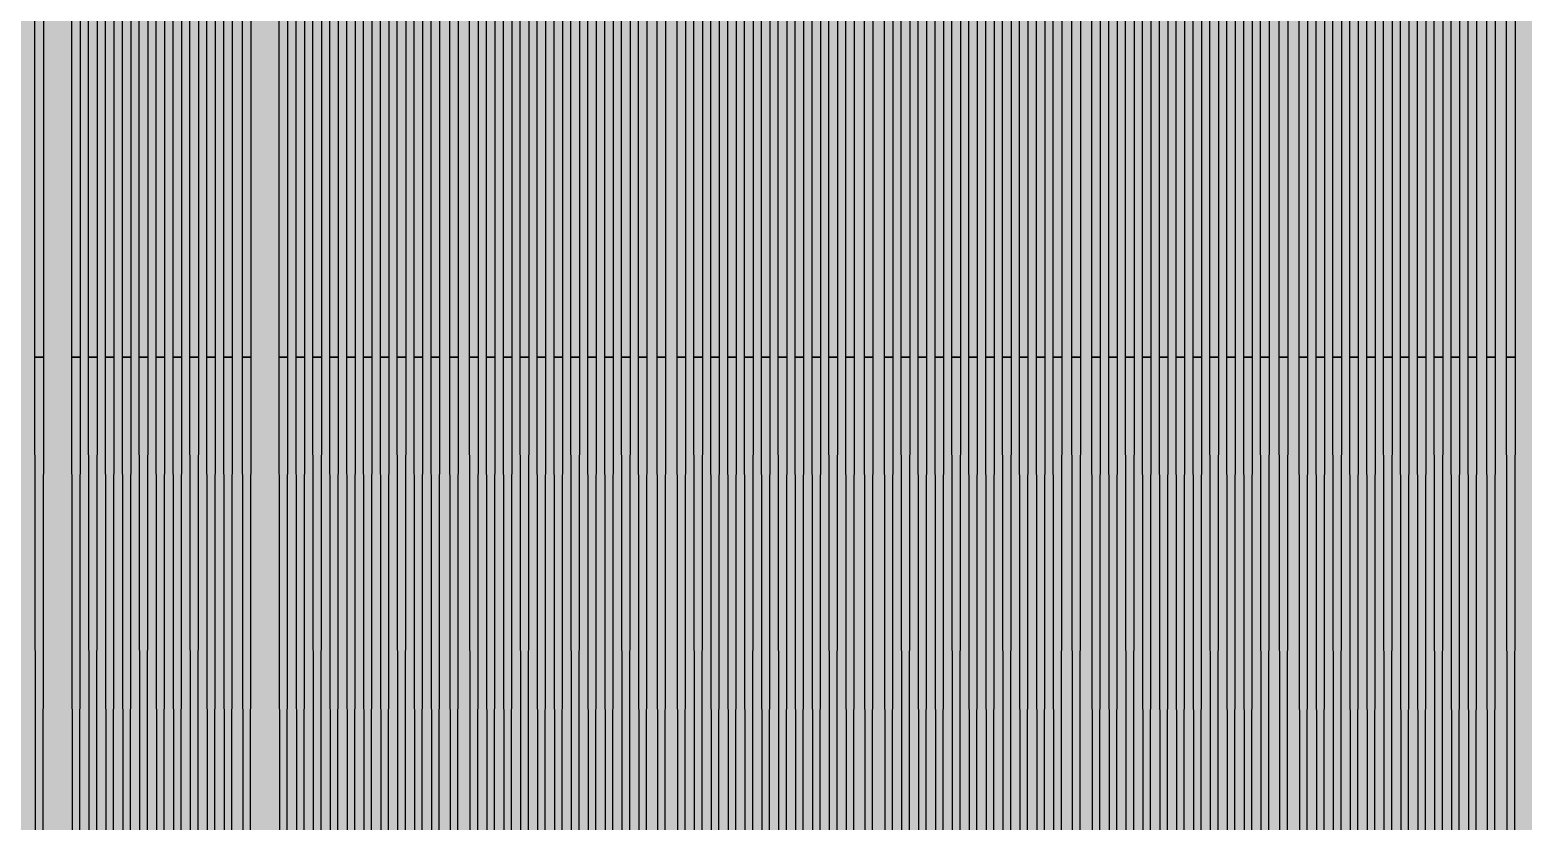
# Model space of a CAD drawing. Header units: metres. Extents: x -7220 to 10980, y -29667 to 1833.
# Drawn here: x 582 to 1202, y -15885 to -15556 of the extents above; entities that cross this region are included whole.
import ezdxf

# ---------------------------------------------------------------- set-up
doc = ezdxf.new("R2010")
doc.units = ezdxf.units.M
doc.layers.add('Metal1', color=4, linetype='CONTINUOUS')
doc.layers.add('Polyimide', color=7, linetype='CONTINUOUS')

msp = doc.modelspace()

# ---------------------------------------------------------------- hatches: boundary and pattern name
at = {"layer": 'Polyimide'}
msp.add_hatch(color=7, dxfattribs=at).paths.add_polyline_path([(4099.45, -13861.55), (4142.64, -14152.77), (4214.18, -14438.35), (4313.36, -14715.55), (4439.24, -14981.69), (4590.59, -15234.21), (4765.97, -15470.68), (4963.68, -15688.82), (5181.82, -15886.53), (5418.29, -16061.91), (5670.81, -16213.26), (5936.95, -16339.14), (6214.15, -16438.32), (6499.73, -16509.85), (6790.95, -16553.05), (7085, -16567.5), (9980.38, -16567.5), (10058.79, -16571.35), (10136.45, -16582.87), (10212.6, -16601.95), (10286.52, -16628.4), (10357.49, -16661.96), (10424.83, -16702.32), (10487.89, -16749.09), (10546.06, -16801.81), (10598.78, -16859.98), (10645.55, -16923.04), (10685.91, -16990.38), (10719.48, -17061.35), (10745.93, -17135.27), (10765, -17211.43), (10776.52, -17289.08), (10780.38, -17367.5), (10780.38, -21957.3), (10741.61, -22012.91), (10705.97, -22070.59), (10673.58, -22130.14), (10644.53, -22191.39), (10618.92, -22254.16), (10596.82, -22318.25), (10578.3, -22383.46), (10563.41, -22449.6), (10552.21, -22516.46), (10544.72, -22583.84), (10540.97, -22651.53), (10540.97, -22719.32), (10544.72, -22787.01), (10552.21, -22854.38), (10563.41, -22921.24), (10578.3, -22987.38), (10596.82, -23052.6), (10618.92, -23116.68), (10644.53, -23179.45), (10673.58, -23240.71), (10705.97, -23300.26), (10741.61, -23357.93), (10780.38, -23413.54), (10780.38, -28667.5), (10776.52, -28745.91), (10765, -28823.57), (10745.93, -28899.73), (10719.48, -28973.65), (10685.91, -29044.62), (10645.55, -29111.96), (10598.78, -29175.01), (10546.06, -29233.19), (10487.89, -29285.91), (10424.83, -29332.68), (10357.49, -29373.04), (10286.52, -29406.6), (10212.6, -29433.05), (10136.45, -29452.13), (10058.79, -29463.65), (9980.38, -29467.5), (-6219.63, -29467.5), (-6298.04, -29463.65), (-6375.7, -29452.13), (-6451.85, -29433.05), (-6525.77, -29406.6), (-6596.74, -29373.04), (-6664.08, -29332.68), (-6727.14, -29285.91), (-6785.31, -29233.19), (-6838.03, -29175.01), (-6884.8, -29111.96), (-6925.16, -29044.62), (-6958.73, -28973.65), (-6985.18, -28899.73), (-7004.25, -28823.57), (-7015.77, -28745.91), (-7019.63, -28667.5), (-7019.63, -23426.32), (-6979.36, -23370.07), (-6942.33, -23311.63), (-6908.66, -23251.2), (-6878.45, -23188.96), (-6851.81, -23125.12), (-6828.81, -23059.88), (-6809.53, -22993.44), (-6794.04, -22926.02), (-6782.37, -22857.83), (-6774.57, -22789.09), (-6770.67, -22720.02), (-6770.67, -22650.84), (-6774.57, -22581.77), (-6782.37, -22513.03), (-6794.04, -22444.84), (-6809.53, -22377.42), (-6828.81, -22310.98), (-6851.81, -22245.74), (-6878.45, -22181.89), (-6908.66, -22119.66), (-6942.33, -22059.22), (-6979.36, -22000.79), (-7019.63, -21944.54), (-7019.63, -17367.5), (-7015.77, -17289.08), (-7004.25, -17211.43), (-6985.18, -17135.27), (-6958.73, -17061.35), (-6925.16, -16990.38), (-6884.8, -16923.04), (-6838.03, -16859.98), (-6785.31, -16801.81), (-6727.14, -16749.09), (-6664.08, -16702.32), (-6596.74, -16661.96), (-6525.77, -16628.4), (-6451.85, -16601.95), (-6375.7, -16582.87), (-6298.04, -16571.35), (-6219.63, -16567.5), (-3314, -16567.5), (-3019.95, -16553.05), (-2728.73, -16509.85), (-2443.15, -16438.32), (-2165.95, -16339.14), (-1899.81, -16213.26), (-1647.29, -16061.91), (-1410.82, -15886.53), (-1192.68, -15688.82), (-994.97, -15470.68), (-819.59, -15234.21), (-668.24, -14981.69), (-542.36, -14715.55), (-443.18, -14438.35), (-371.64, -14152.77), (-328.45, -13861.55), (-314, -13567.5), (-314, -13373.48), (-317.45, -13328.11), (-327.72, -13283.78), (-344.58, -13241.52), (-367.63, -13202.3), (-396.35, -13167.01), (-430.08, -13136.47), (-468.03, -13111.38), (-509.35, -13092.32), (-509.35, -13092.32), (-578.18, -13061.27), (-642.2, -13021.24), (-700.26, -12972.96), (-751.3, -12917.31), (-794.39, -12855.3), (-828.74, -12788.06), (-853.73, -12716.8), (-868.91, -12642.84), (-874, -12567.5), (-868.91, -12492.16), (-853.73, -12418.19), (-828.74, -12346.94), (-794.39, -12279.7), (-751.3, -12217.69), (-700.26, -12162.04), (-642.2, -12113.76), (-578.18, -12073.73), (-509.35, -12042.68), (-509.35, -12042.68), (-468.03, -12023.62), (-430.08, -11998.53), (-396.35, -11967.99), (-367.63, -11932.7), (-344.58, -11893.47), (-327.72, -11851.21), (-317.45, -11806.89), (-314, -11761.52), (-314, -11074.31), (-317.45, -11028.94), (-327.72, -10984.62), (-344.58, -10942.36), (-367.63, -10903.13), (-396.35, -10867.84), (-430.08, -10837.3), (-468.03, -10812.21), (-509.35, -10793.16), (-509.35, -10793.16), (-578.18, -10762.1), (-642.2, -10722.07), (-700.26, -10673.8), (-751.3, -10618.15), (-794.39, -10556.13), (-828.74, -10488.89), (-853.73, -10417.64), (-868.91, -10343.67), (-874, -10268.33), (-868.91, -10192.99), (-853.73, -10119.03), (-828.74, -10047.77), (-794.39, -9980.53), (-751.3, -9918.52), (-700.26, -9862.87), (-642.2, -9814.59), (-578.18, -9774.56), (-509.35, -9743.51), (-509.35, -9743.51), (-468.03, -9724.45), (-430.08, -9699.36), (-396.35, -9668.82), (-367.63, -9633.53), (-344.58, -9594.31), (-327.72, -9552.05), (-317.45, -9507.72), (-314, -9462.35), (-314, -8775.14), (-317.45, -8729.78), (-327.72, -8685.45), (-344.58, -8643.19), (-367.63, -8603.96), (-396.35, -8568.68), (-430.08, -8538.14), (-468.03, -8513.05), (-509.35, -8493.99), (-509.35, -8493.99), (-578.18, -8462.94), (-642.2, -8422.91), (-700.26, -8374.63), (-751.3, -8318.98), (-794.39, -8256.97), (-828.74, -8189.73), (-853.73, -8118.47), (-868.91, -8044.5), (-874, -7969.17), (-868.91, -7893.83), (-853.73, -7819.86), (-828.74, -7748.61), (-794.39, -7681.36), (-751.3, -7619.35), (-700.26, -7563.7), (-642.2, -7515.42), (-578.18, -7475.4), (-509.35, -7444.34), (-509.35, -7444.34), (-468.03, -7425.28), (-430.08, -7400.2), (-396.35, -7369.66), (-367.63, -7334.37), (-344.58, -7295.14), (-327.72, -7252.88), (-317.45, -7208.56), (-314, -7163.19), (-314, -6475.98), (-317.45, -6430.61), (-327.72, -6386.29), (-344.58, -6344.02), (-367.63, -6304.8), (-396.35, -6269.51), (-430.08, -6238.97), (-468.03, -6213.88), (-509.35, -6194.82), (-509.35, -6194.82), (-578.18, -6163.77), (-642.2, -6123.74), (-700.26, -6075.46), (-751.3, -6019.81), (-794.39, -5957.8), (-828.74, -5890.56), (-853.73, -5819.31), (-868.91, -5745.34), (-874, -5670), (-868.91, -5594.66), (-853.73, -5520.69), (-828.74, -5449.44), (-794.39, -5382.2), (-751.3, -5320.19), (-700.26, -5264.54), (-642.2, -5216.26), (-578.18, -5176.23), (-509.35, -5145.18), (-509.35, -5145.18), (-468.03, -5126.12), (-430.08, -5101.03), (-396.35, -5070.49), (-367.63, -5035.2), (-344.58, -4995.98), (-327.72, -4953.71), (-317.45, -4909.39), (-314, -4864.02), (-314, 380), (-314, 1532.5), (-269, 1532.5), (-268.78, 1525.63), (-268.1, 1518.79), (-266.98, 1512.02), (-265.42, 1505.32), (-263.43, 1498.75), (-261.01, 1492.32), (-258.17, 1486.06), (-254.93, 1480), (-251.3, 1474.17), (-247.3, 1468.58), (-242.94, 1463.27), (-238.25, 1458.25), (-233.23, 1453.56), (-227.92, 1449.2), (-222.33, 1445.2), (-216.5, 1441.57), (-210.44, 1438.33), (-204.18, 1435.49), (-197.75, 1433.07), (-191.18, 1431.08), (-184.48, 1429.52), (-177.71, 1428.4), (-170.87, 1427.72), (-164, 1427.5), (-157.13, 1427.72), (-150.29, 1428.4), (-143.52, 1429.52), (-136.82, 1431.08), (-130.25, 1433.07), (-123.82, 1435.49), (-117.56, 1438.33), (-111.5, 1441.57), (-105.67, 1445.2), (-100.08, 1449.2), (-94.77, 1453.56), (-89.75, 1458.25), (-85.06, 1463.27), (-80.7, 1468.58), (-76.7, 1474.17), (-73.07, 1480), (-69.83, 1486.06), (-66.99, 1492.32), (-64.57, 1498.75), (-62.58, 1505.32), (-61.02, 1512.02), (-59.9, 1518.79), (-59.22, 1525.63), (-59, 1532.5), (1786, 1532.5), (3835, 1532.5), (3835.21, 1539.04), (3835.86, 1545.55), (3836.92, 1552.01), (3838.41, 1558.38), (3840.31, 1564.64), (3842.61, 1570.77), (3845.31, 1576.73), (3848.4, 1582.5), (3851.85, 1588.06), (3855.66, 1593.38), (3859.82, 1598.43), (3864.29, 1603.21), (3869.07, 1607.68), (3874.12, 1611.84), (3879.44, 1615.65), (3885, 1619.1), (3890.77, 1622.19), (3896.73, 1624.89), (3902.86, 1627.19), (3909.12, 1629.09), (3915.49, 1630.58), (3921.95, 1631.64), (3928.46, 1632.29), (3935, 1632.5), (3941.54, 1632.29), (3948.05, 1631.64), (3954.51, 1630.58), (3960.88, 1629.09), (3967.14, 1627.19), (3973.27, 1624.89), (3979.23, 1622.19), (3985, 1619.1), (3990.56, 1615.65), (3995.88, 1611.84), (4000.93, 1607.68), (4005.71, 1603.21), (4010.18, 1598.43), (4014.34, 1593.38), (4018.15, 1588.06), (4021.6, 1582.5), (4024.69, 1576.73), (4027.39, 1570.77), (4029.69, 1564.64), (4031.59, 1558.38), (4033.08, 1552.01), (4034.14, 1545.55), (4034.79, 1539.04), (4035, 1532.5), (4085, 1532.5), (4085, 380), (4085, 330), (4085, -4864.02), (4088.45, -4909.39), (4098.72, -4953.71), (4115.58, -4995.98), (4138.63, -5035.2), (4167.35, -5070.49), (4201.08, -5101.03), (4239.03, -5126.12), (4280.35, -5145.18), (4280.35, -5145.18), (4349.18, -5176.23), (4413.2, -5216.26), (4471.26, -5264.54), (4522.3, -5320.19), (4565.39, -5382.2), (4599.74, -5449.44), (4624.73, -5520.69), (4639.91, -5594.66), (4645, -5670), (4639.91, -5745.34), (4624.73, -5819.31), (4599.74, -5890.56), (4565.39, -5957.8), (4522.3, -6019.81), (4471.26, -6075.46), (4413.2, -6123.74), (4349.18, -6163.77), (4280.35, -6194.82), (4239.03, -6213.88), (4201.08, -6238.97), (4167.35, -6269.51), (4138.63, -6304.8), (4115.58, -6344.02), (4098.72, -6386.29), (4088.45, -6430.61), (4085, -6475.98), (4085, -13567.5), (4099.45, -13861.55)])

# ---------------------------------------------------------------- linework, layer by layer
at = {"layer": 'Metal1'}
for points in [[(588, -15552.84), (588, -15575.7), (588, -15598.55), (588, -15621.41), (588, -15644.27), (588, -15667.12), (588, -15692.12), (584.5, -15692.12), (584.5, -15667.12), (584.5, -15644.27), (584.5, -15621.41), (584.5, -15598.55), (584.5, -15575.7), (584.5, -15552.84)], [(603.25, -15552.84), (603.25, -15575.7), (603.25, -15598.55), (603.25, -15621.41), (603.25, -15644.27), (603.25, -15667.12), (603.25, -15692.12), (599.75, -15692.12), (599.75, -15667.12), (599.75, -15644.27), (599.75, -15621.41), (599.75, -15598.55), (599.75, -15575.7), (599.75, -15552.84)], [(610.25, -15552.84), (610.25, -15575.7), (610.25, -15598.55), (610.25, -15621.41), (610.25, -15644.27), (610.25, -15667.12), (610.25, -15692.12), (606.75, -15692.12), (606.75, -15667.12), (606.75, -15644.27), (606.75, -15621.41), (606.75, -15598.55), (606.75, -15575.7), (606.75, -15552.84)], [(617.25, -15552.84), (617.25, -15575.7), (617.25, -15598.55), (617.25, -15621.41), (617.25, -15644.27), (617.25, -15667.12), (617.25, -15692.12), (613.75, -15692.12), (613.75, -15667.12), (613.75, -15644.27), (613.75, -15621.41), (613.75, -15598.55), (613.75, -15575.7), (613.75, -15552.84)], [(624.25, -15552.84), (624.25, -15575.7), (624.25, -15598.55), (624.25, -15621.41), (624.25, -15644.27), (624.25, -15667.12), (624.25, -15692.12), (620.75, -15692.12), (620.75, -15667.12), (620.75, -15644.27), (620.75, -15621.41), (620.75, -15598.55), (620.75, -15575.7), (620.75, -15552.84)], [(631.25, -15552.84), (631.25, -15575.7), (631.25, -15598.55), (631.25, -15621.41), (631.25, -15644.27), (631.25, -15667.12), (631.25, -15692.12), (627.75, -15692.12), (627.75, -15667.12), (627.75, -15644.27), (627.75, -15621.41), (627.75, -15598.55), (627.75, -15575.7), (627.75, -15552.84)], [(638.25, -15552.84), (638.25, -15575.7), (638.25, -15598.55), (638.25, -15621.41), (638.25, -15644.27), (638.25, -15667.12), (638.25, -15692.12), (634.75, -15692.12), (634.75, -15667.12), (634.75, -15644.27), (634.75, -15621.41), (634.75, -15598.55), (634.75, -15575.7), (634.75, -15552.84)], [(645.25, -15552.84), (645.25, -15575.7), (645.25, -15598.55), (645.25, -15621.41), (645.25, -15644.27), (645.25, -15667.12), (645.25, -15692.12), (641.75, -15692.12), (641.75, -15667.12), (641.75, -15644.27), (641.75, -15621.41), (641.75, -15598.55), (641.75, -15575.7), (641.75, -15552.84)], [(652.25, -15552.84), (652.25, -15575.7), (652.25, -15598.55), (652.25, -15621.41), (652.25, -15644.27), (652.25, -15667.12), (652.25, -15692.12), (648.75, -15692.12), (648.75, -15667.12), (648.75, -15644.27), (648.75, -15621.41), (648.75, -15598.55), (648.75, -15575.7), (648.75, -15552.84)], [(659.25, -15552.84), (659.25, -15575.7), (659.25, -15598.55), (659.25, -15621.41), (659.25, -15644.27), (659.25, -15667.12), (659.25, -15692.12), (655.75, -15692.12), (655.75, -15667.12), (655.75, -15644.27), (655.75, -15621.41), (655.75, -15598.55), (655.75, -15575.7), (655.75, -15552.84)], [(666.25, -15552.84), (666.25, -15575.7), (666.25, -15598.55), (666.25, -15621.41), (666.25, -15644.27), (666.25, -15667.12), (666.25, -15692.12), (662.75, -15692.12), (662.75, -15667.12), (662.75, -15644.27), (662.75, -15621.41), (662.75, -15598.55), (662.75, -15575.7), (662.75, -15552.84)], [(674, -15552.84), (674, -15575.7), (674, -15598.55), (674, -15621.41), (674, -15644.27), (674, -15667.12), (674, -15692.12), (670.5, -15692.12), (670.5, -15667.12), (670.5, -15644.27), (670.5, -15621.41), (670.5, -15598.55), (670.5, -15575.7), (670.5, -15552.84)], [(689.25, -15552.84), (689.25, -15575.7), (689.25, -15598.55), (689.25, -15621.41), (689.25, -15644.27), (689.25, -15667.12), (689.25, -15692.12), (685.75, -15692.12), (685.75, -15667.12), (685.75, -15644.27), (685.75, -15621.41), (685.75, -15598.55), (685.75, -15575.7), (685.75, -15552.84)], [(696.25, -15552.84), (696.25, -15575.7), (696.25, -15598.55), (696.25, -15621.41), (696.25, -15644.27), (696.25, -15667.12), (696.25, -15692.12), (692.75, -15692.12), (692.75, -15667.12), (692.75, -15644.27), (692.75, -15621.41), (692.75, -15598.55), (692.75, -15575.7), (692.75, -15552.84)], [(703.25, -15552.84), (703.25, -15575.7), (703.25, -15598.55), (703.25, -15621.41), (703.25, -15644.27), (703.25, -15667.12), (703.25, -15692.12), (699.75, -15692.12), (699.75, -15667.12), (699.75, -15644.27), (699.75, -15621.41), (699.75, -15598.55), (699.75, -15575.7), (699.75, -15552.84)], [(710.25, -15552.84), (710.25, -15575.7), (710.25, -15598.55), (710.25, -15621.41), (710.25, -15644.27), (710.25, -15667.12), (710.25, -15692.12), (706.75, -15692.12), (706.75, -15667.12), (706.75, -15644.27), (706.75, -15621.41), (706.75, -15598.55), (706.75, -15575.7), (706.75, -15552.84)], [(717.25, -15552.84), (717.25, -15575.7), (717.25, -15598.55), (717.25, -15621.41), (717.25, -15644.27), (717.25, -15667.12), (717.25, -15692.12), (713.75, -15692.12), (713.75, -15667.12), (713.75, -15644.27), (713.75, -15621.41), (713.75, -15598.55), (713.75, -15575.7), (713.75, -15552.84)], [(724.25, -15552.84), (724.25, -15575.7), (724.25, -15598.55), (724.25, -15621.41), (724.25, -15644.27), (724.25, -15667.12), (724.25, -15692.12), (720.75, -15692.12), (720.75, -15667.12), (720.75, -15644.27), (720.75, -15621.41), (720.75, -15598.55), (720.75, -15575.7), (720.75, -15552.84)], [(731.25, -15552.84), (731.25, -15575.7), (731.25, -15598.55), (731.25, -15621.41), (731.25, -15644.27), (731.25, -15667.12), (731.25, -15692.12), (727.75, -15692.12), (727.75, -15667.12), (727.75, -15644.27), (727.75, -15621.41), (727.75, -15598.55), (727.75, -15575.7), (727.75, -15552.84)], [(738.25, -15552.84), (738.25, -15575.7), (738.25, -15598.55), (738.25, -15621.41), (738.25, -15644.27), (738.25, -15667.12), (738.25, -15692.12), (734.75, -15692.12), (734.75, -15667.12), (734.75, -15644.27), (734.75, -15621.41), (734.75, -15598.55), (734.75, -15575.7), (734.75, -15552.84)], [(745.25, -15552.84), (745.25, -15575.7), (745.25, -15598.55), (745.25, -15621.41), (745.25, -15644.27), (745.25, -15667.12), (745.25, -15692.12), (741.75, -15692.12), (741.75, -15667.12), (741.75, -15644.27), (741.75, -15621.41), (741.75, -15598.55), (741.75, -15575.7), (741.75, -15552.84)], [(752.25, -15552.84), (752.25, -15575.7), (752.25, -15598.55), (752.25, -15621.41), (752.25, -15644.27), (752.25, -15667.12), (752.25, -15692.12), (748.75, -15692.12), (748.75, -15667.12), (748.75, -15644.27), (748.75, -15621.41), (748.75, -15598.55), (748.75, -15575.7), (748.75, -15552.84)], [(760, -15552.84), (760, -15575.7), (760, -15598.55), (760, -15621.41), (760, -15644.27), (760, -15667.12), (760, -15692.12), (756.5, -15692.12), (756.5, -15667.12), (756.5, -15644.27), (756.5, -15621.41), (756.5, -15598.55), (756.5, -15575.7), (756.5, -15552.84)], [(768.25, -15552.84), (768.25, -15575.7), (768.25, -15598.55), (768.25, -15621.41), (768.25, -15644.27), (768.25, -15667.12), (768.25, -15692.12), (764.75, -15692.12), (764.75, -15667.12), (764.75, -15644.27), (764.75, -15621.41), (764.75, -15598.55), (764.75, -15575.7), (764.75, -15552.84)], [(775.25, -15552.84), (775.25, -15575.7), (775.25, -15598.55), (775.25, -15621.41), (775.25, -15644.27), (775.25, -15667.12), (775.25, -15692.12), (771.75, -15692.12), (771.75, -15667.12), (771.75, -15644.27), (771.75, -15621.41), (771.75, -15598.55), (771.75, -15575.7), (771.75, -15552.84)], [(782.25, -15552.84), (782.25, -15575.7), (782.25, -15598.55), (782.25, -15621.41), (782.25, -15644.27), (782.25, -15667.12), (782.25, -15692.12), (778.75, -15692.12), (778.75, -15667.12), (778.75, -15644.27), (778.75, -15621.41), (778.75, -15598.55), (778.75, -15575.7), (778.75, -15552.84)], [(789.25, -15552.84), (789.25, -15575.7), (789.25, -15598.55), (789.25, -15621.41), (789.25, -15644.27), (789.25, -15667.12), (789.25, -15692.12), (785.75, -15692.12), (785.75, -15667.12), (785.75, -15644.27), (785.75, -15621.41), (785.75, -15598.55), (785.75, -15575.7), (785.75, -15552.84)], [(796.25, -15552.84), (796.25, -15575.7), (796.25, -15598.55), (796.25, -15621.41), (796.25, -15644.27), (796.25, -15667.12), (796.25, -15692.12), (792.75, -15692.12), (792.75, -15667.12), (792.75, -15644.27), (792.75, -15621.41), (792.75, -15598.55), (792.75, -15575.7), (792.75, -15552.84)], [(803.25, -15552.84), (803.25, -15575.7), (803.25, -15598.55), (803.25, -15621.41), (803.25, -15644.27), (803.25, -15667.12), (803.25, -15692.12), (799.75, -15692.12), (799.75, -15667.12), (799.75, -15644.27), (799.75, -15621.41), (799.75, -15598.55), (799.75, -15575.7), (799.75, -15552.84)], [(810.25, -15552.84), (810.25, -15575.7), (810.25, -15598.55), (810.25, -15621.41), (810.25, -15644.27), (810.25, -15667.12), (810.25, -15692.12), (806.75, -15692.12), (806.75, -15667.12), (806.75, -15644.27), (806.75, -15621.41), (806.75, -15598.55), (806.75, -15575.7), (806.75, -15552.84)], [(817.25, -15552.84), (817.25, -15575.7), (817.25, -15598.55), (817.25, -15621.41), (817.25, -15644.27), (817.25, -15667.12), (817.25, -15692.12), (813.75, -15692.12), (813.75, -15667.12), (813.75, -15644.27), (813.75, -15621.41), (813.75, -15598.55), (813.75, -15575.7), (813.75, -15552.84)], [(824.25, -15552.84), (824.25, -15575.7), (824.25, -15598.55), (824.25, -15621.41), (824.25, -15644.27), (824.25, -15667.12), (824.25, -15692.12), (820.75, -15692.12), (820.75, -15667.12), (820.75, -15644.27), (820.75, -15621.41), (820.75, -15598.55), (820.75, -15575.7), (820.75, -15552.84)], [(831.25, -15552.84), (831.25, -15575.7), (831.25, -15598.55), (831.25, -15621.41), (831.25, -15644.27), (831.25, -15667.12), (831.25, -15692.12), (827.75, -15692.12), (827.75, -15667.12), (827.75, -15644.27), (827.75, -15621.41), (827.75, -15598.55), (827.75, -15575.7), (827.75, -15552.84)], [(838.25, -15552.84), (838.25, -15575.7), (838.25, -15598.55), (838.25, -15621.41), (838.25, -15644.27), (838.25, -15667.12), (838.25, -15692.12), (834.75, -15692.12), (834.75, -15667.12), (834.75, -15644.27), (834.75, -15621.41), (834.75, -15598.55), (834.75, -15575.7), (834.75, -15552.84)], [(846, -15552.84), (846, -15575.7), (846, -15598.55), (846, -15621.41), (846, -15644.27), (846, -15667.12), (846, -15692.12), (842.5, -15692.12), (842.5, -15667.12), (842.5, -15644.27), (842.5, -15621.41), (842.5, -15598.55), (842.5, -15575.7), (842.5, -15552.84)], [(854.25, -15552.84), (854.25, -15575.7), (854.25, -15598.55), (854.25, -15621.41), (854.25, -15644.27), (854.25, -15667.12), (854.25, -15692.12), (850.75, -15692.12), (850.75, -15667.12), (850.75, -15644.27), (850.75, -15621.41), (850.75, -15598.55), (850.75, -15575.7), (850.75, -15552.84)], [(861.25, -15552.84), (861.25, -15575.7), (861.25, -15598.55), (861.25, -15621.41), (861.25, -15644.27), (861.25, -15667.12), (861.25, -15692.12), (857.75, -15692.12), (857.75, -15667.12), (857.75, -15644.27), (857.75, -15621.41), (857.75, -15598.55), (857.75, -15575.7), (857.75, -15552.84)], [(868.25, -15552.84), (868.25, -15575.7), (868.25, -15598.55), (868.25, -15621.41), (868.25, -15644.27), (868.25, -15667.12), (868.25, -15692.12), (864.75, -15692.12), (864.75, -15667.12), (864.75, -15644.27), (864.75, -15621.41), (864.75, -15598.55), (864.75, -15575.7), (864.75, -15552.84)], [(875.25, -15552.84), (875.25, -15575.7), (875.25, -15598.55), (875.25, -15621.41), (875.25, -15644.27), (875.25, -15667.12), (875.25, -15692.12), (871.75, -15692.12), (871.75, -15667.12), (871.75, -15644.27), (871.75, -15621.41), (871.75, -15598.55), (871.75, -15575.7), (871.75, -15552.84)], [(882.25, -15552.84), (882.25, -15575.7), (882.25, -15598.55), (882.25, -15621.41), (882.25, -15644.27), (882.25, -15667.12), (882.25, -15692.12), (878.75, -15692.12), (878.75, -15667.12), (878.75, -15644.27), (878.75, -15621.41), (878.75, -15598.55), (878.75, -15575.7), (878.75, -15552.84)], [(889.25, -15552.84), (889.25, -15575.7), (889.25, -15598.55), (889.25, -15621.41), (889.25, -15644.27), (889.25, -15667.12), (889.25, -15692.12), (885.75, -15692.12), (885.75, -15667.12), (885.75, -15644.27), (885.75, -15621.41), (885.75, -15598.55), (885.75, -15575.7), (885.75, -15552.84)], [(896.25, -15552.84), (896.25, -15575.7), (896.25, -15598.55), (896.25, -15621.41), (896.25, -15644.27), (896.25, -15667.12), (896.25, -15692.12), (892.75, -15692.12), (892.75, -15667.12), (892.75, -15644.27), (892.75, -15621.41), (892.75, -15598.55), (892.75, -15575.7), (892.75, -15552.84)], [(903.25, -15552.84), (903.25, -15575.7), (903.25, -15598.55), (903.25, -15621.41), (903.25, -15644.27), (903.25, -15667.12), (903.25, -15692.12), (899.75, -15692.12), (899.75, -15667.12), (899.75, -15644.27), (899.75, -15621.41), (899.75, -15598.55), (899.75, -15575.7), (899.75, -15552.84)], [(910.25, -15552.84), (910.25, -15575.7), (910.25, -15598.55), (910.25, -15621.41), (910.25, -15644.27), (910.25, -15667.12), (910.25, -15692.12), (906.75, -15692.12), (906.75, -15667.12), (906.75, -15644.27), (906.75, -15621.41), (906.75, -15598.55), (906.75, -15575.7), (906.75, -15552.84)], [(917.25, -15552.84), (917.25, -15575.7), (917.25, -15598.55), (917.25, -15621.41), (917.25, -15644.27), (917.25, -15667.12), (917.25, -15692.12), (913.75, -15692.12), (913.75, -15667.12), (913.75, -15644.27), (913.75, -15621.41), (913.75, -15598.55), (913.75, -15575.7), (913.75, -15552.84)], [(924.25, -15552.84), (924.25, -15575.7), (924.25, -15598.55), (924.25, -15621.41), (924.25, -15644.27), (924.25, -15667.12), (924.25, -15692.12), (920.75, -15692.12), (920.75, -15667.12), (920.75, -15644.27), (920.75, -15621.41), (920.75, -15598.55), (920.75, -15575.7), (920.75, -15552.84)], [(932, -15552.84), (932, -15575.7), (932, -15598.55), (932, -15621.41), (932, -15644.27), (932, -15667.12), (932, -15692.12), (928.5, -15692.12), (928.5, -15667.12), (928.5, -15644.27), (928.5, -15621.41), (928.5, -15598.55), (928.5, -15575.7), (928.5, -15552.84)], [(940.25, -15552.84), (940.25, -15575.7), (940.25, -15598.55), (940.25, -15621.41), (940.25, -15644.27), (940.25, -15667.12), (940.25, -15692.12), (936.75, -15692.12), (936.75, -15667.12), (936.75, -15644.27), (936.75, -15621.41), (936.75, -15598.55), (936.75, -15575.7), (936.75, -15552.84)], [(947.25, -15552.84), (947.25, -15575.7), (947.25, -15598.55), (947.25, -15621.41), (947.25, -15644.27), (947.25, -15667.12), (947.25, -15692.12), (943.75, -15692.12), (943.75, -15667.12), (943.75, -15644.27), (943.75, -15621.41), (943.75, -15598.55), (943.75, -15575.7), (943.75, -15552.84)], [(954.25, -15552.84), (954.25, -15575.7), (954.25, -15598.55), (954.25, -15621.41), (954.25, -15644.27), (954.25, -15667.12), (954.25, -15692.12), (950.75, -15692.12), (950.75, -15667.12), (950.75, -15644.27), (950.75, -15621.41), (950.75, -15598.55), (950.75, -15575.7), (950.75, -15552.84)], [(961.25, -15552.84), (961.25, -15575.7), (961.25, -15598.55), (961.25, -15621.41), (961.25, -15644.27), (961.25, -15667.12), (961.25, -15692.12), (957.75, -15692.12), (957.75, -15667.12), (957.75, -15644.27), (957.75, -15621.41), (957.75, -15598.55), (957.75, -15575.7), (957.75, -15552.84)], [(968.25, -15552.84), (968.25, -15575.7), (968.25, -15598.55), (968.25, -15621.41), (968.25, -15644.27), (968.25, -15667.12), (968.25, -15692.12), (964.75, -15692.12), (964.75, -15667.12), (964.75, -15644.27), (964.75, -15621.41), (964.75, -15598.55), (964.75, -15575.7), (964.75, -15552.84)], [(975.25, -15552.84), (975.25, -15575.7), (975.25, -15598.55), (975.25, -15621.41), (975.25, -15644.27), (975.25, -15667.12), (975.25, -15692.12), (971.75, -15692.12), (971.75, -15667.12), (971.75, -15644.27), (971.75, -15621.41), (971.75, -15598.55), (971.75, -15575.7), (971.75, -15552.84)], [(982.25, -15552.84), (982.25, -15575.7), (982.25, -15598.55), (982.25, -15621.41), (982.25, -15644.27), (982.25, -15667.12), (982.25, -15692.12), (978.75, -15692.12), (978.75, -15667.12), (978.75, -15644.27), (978.75, -15621.41), (978.75, -15598.55), (978.75, -15575.7), (978.75, -15552.84)], [(989.25, -15552.84), (989.25, -15575.7), (989.25, -15598.55), (989.25, -15621.41), (989.25, -15644.27), (989.25, -15667.12), (989.25, -15692.12), (985.75, -15692.12), (985.75, -15667.12), (985.75, -15644.27), (985.75, -15621.41), (985.75, -15598.55), (985.75, -15575.7), (985.75, -15552.84)], [(996.25, -15552.84), (996.25, -15575.7), (996.25, -15598.55), (996.25, -15621.41), (996.25, -15644.27), (996.25, -15667.12), (996.25, -15692.12), (992.75, -15692.12), (992.75, -15667.12), (992.75, -15644.27), (992.75, -15621.41), (992.75, -15598.55), (992.75, -15575.7), (992.75, -15552.84)], [(1003.25, -15552.84), (1003.25, -15575.7), (1003.25, -15598.55), (1003.25, -15621.41), (1003.25, -15644.27), (1003.25, -15667.12), (1003.25, -15692.12), (999.75, -15692.12), (999.75, -15667.12), (999.75, -15644.27), (999.75, -15621.41), (999.75, -15598.55), (999.75, -15575.7), (999.75, -15552.84)], [(1010.25, -15552.84), (1010.25, -15575.7), (1010.25, -15598.55), (1010.25, -15621.41), (1010.25, -15644.27), (1010.25, -15667.12), (1010.25, -15692.12), (1006.75, -15692.12), (1006.75, -15667.12), (1006.75, -15644.27), (1006.75, -15621.41), (1006.75, -15598.55), (1006.75, -15575.7), (1006.75, -15552.84)], [(1018, -15552.84), (1018, -15575.7), (1018, -15598.55), (1018, -15621.41), (1018, -15644.27), (1018, -15667.12), (1018, -15692.12), (1014.5, -15692.12), (1014.5, -15667.12), (1014.5, -15644.27), (1014.5, -15621.41), (1014.5, -15598.55), (1014.5, -15575.7), (1014.5, -15552.84)], [(1026.25, -15552.84), (1026.25, -15575.7), (1026.25, -15598.55), (1026.25, -15621.41), (1026.25, -15644.27), (1026.25, -15667.12), (1026.25, -15692.12), (1022.75, -15692.12), (1022.75, -15667.12), (1022.75, -15644.27), (1022.75, -15621.41), (1022.75, -15598.55), (1022.75, -15575.7), (1022.75, -15552.84)], [(1033.25, -15552.84), (1033.25, -15575.7), (1033.25, -15598.55), (1033.25, -15621.41), (1033.25, -15644.27), (1033.25, -15667.12), (1033.25, -15692.12), (1029.75, -15692.12), (1029.75, -15667.12), (1029.75, -15644.27), (1029.75, -15621.41), (1029.75, -15598.55), (1029.75, -15575.7), (1029.75, -15552.84)], [(1040.25, -15552.84), (1040.25, -15575.7), (1040.25, -15598.55), (1040.25, -15621.41), (1040.25, -15644.27), (1040.25, -15667.12), (1040.25, -15692.12), (1036.75, -15692.12), (1036.75, -15667.12), (1036.75, -15644.27), (1036.75, -15621.41), (1036.75, -15598.55), (1036.75, -15575.7), (1036.75, -15552.84)], [(1047.25, -15552.84), (1047.25, -15575.7), (1047.25, -15598.55), (1047.25, -15621.41), (1047.25, -15644.27), (1047.25, -15667.12), (1047.25, -15692.12), (1043.75, -15692.12), (1043.75, -15667.12), (1043.75, -15644.27), (1043.75, -15621.41), (1043.75, -15598.55), (1043.75, -15575.7), (1043.75, -15552.84)], [(1054.25, -15552.84), (1054.25, -15575.7), (1054.25, -15598.55), (1054.25, -15621.41), (1054.25, -15644.27), (1054.25, -15667.12), (1054.25, -15692.12), (1050.75, -15692.12), (1050.75, -15667.12), (1050.75, -15644.27), (1050.75, -15621.41), (1050.75, -15598.55), (1050.75, -15575.7), (1050.75, -15552.84)], [(1061.25, -15552.84), (1061.25, -15575.7), (1061.25, -15598.55), (1061.25, -15621.41), (1061.25, -15644.27), (1061.25, -15667.12), (1061.25, -15692.12), (1057.75, -15692.12), (1057.75, -15667.12), (1057.75, -15644.27), (1057.75, -15621.41), (1057.75, -15598.55), (1057.75, -15575.7), (1057.75, -15552.84)], [(1068.25, -15552.84), (1068.25, -15575.7), (1068.25, -15598.55), (1068.25, -15621.41), (1068.25, -15644.27), (1068.25, -15667.12), (1068.25, -15692.12), (1064.75, -15692.12), (1064.75, -15667.12), (1064.75, -15644.27), (1064.75, -15621.41), (1064.75, -15598.55), (1064.75, -15575.7), (1064.75, -15552.84)], [(1075.25, -15552.84), (1075.25, -15575.7), (1075.25, -15598.55), (1075.25, -15621.41), (1075.25, -15644.27), (1075.25, -15667.12), (1075.25, -15692.12), (1071.75, -15692.12), (1071.75, -15667.12), (1071.75, -15644.27), (1071.75, -15621.41), (1071.75, -15598.55), (1071.75, -15575.7), (1071.75, -15552.84)], [(1082.25, -15552.84), (1082.25, -15575.7), (1082.25, -15598.55), (1082.25, -15621.41), (1082.25, -15644.27), (1082.25, -15667.12), (1082.25, -15692.12), (1078.75, -15692.12), (1078.75, -15667.12), (1078.75, -15644.27), (1078.75, -15621.41), (1078.75, -15598.55), (1078.75, -15575.7), (1078.75, -15552.84)], [(1089.25, -15552.84), (1089.25, -15575.7), (1089.25, -15598.55), (1089.25, -15621.41), (1089.25, -15644.27), (1089.25, -15667.12), (1089.25, -15692.12), (1085.75, -15692.12), (1085.75, -15667.12), (1085.75, -15644.27), (1085.75, -15621.41), (1085.75, -15598.55), (1085.75, -15575.7), (1085.75, -15552.84)], [(1096.25, -15552.84), (1096.25, -15575.7), (1096.25, -15598.55), (1096.25, -15621.41), (1096.25, -15644.27), (1096.25, -15667.12), (1096.25, -15692.12), (1092.75, -15692.12), (1092.75, -15667.12), (1092.75, -15644.27), (1092.75, -15621.41), (1092.75, -15598.55), (1092.75, -15575.7), (1092.75, -15552.84)], [(1104, -15552.84), (1104, -15575.7), (1104, -15598.55), (1104, -15621.41), (1104, -15644.27), (1104, -15667.12), (1104, -15692.12), (1100.5, -15692.12), (1100.5, -15667.12), (1100.5, -15644.27), (1100.5, -15621.41), (1100.5, -15598.55), (1100.5, -15575.7), (1100.5, -15552.84)], [(1112.25, -15552.84), (1112.25, -15575.7), (1112.25, -15598.55), (1112.25, -15621.41), (1112.25, -15644.27), (1112.25, -15667.12), (1112.25, -15692.12), (1108.75, -15692.12), (1108.75, -15667.12), (1108.75, -15644.27), (1108.75, -15621.41), (1108.75, -15598.55), (1108.75, -15575.7), (1108.75, -15552.84)], [(1119.25, -15552.84), (1119.25, -15575.7), (1119.25, -15598.55), (1119.25, -15621.41), (1119.25, -15644.27), (1119.25, -15667.12), (1119.25, -15692.12), (1115.75, -15692.12), (1115.75, -15667.12), (1115.75, -15644.27), (1115.75, -15621.41), (1115.75, -15598.55), (1115.75, -15575.7), (1115.75, -15552.84)], [(1126.25, -15552.84), (1126.25, -15575.7), (1126.25, -15598.55), (1126.25, -15621.41), (1126.25, -15644.27), (1126.25, -15667.12), (1126.25, -15692.12), (1122.75, -15692.12), (1122.75, -15667.12), (1122.75, -15644.27), (1122.75, -15621.41), (1122.75, -15598.55), (1122.75, -15575.7), (1122.75, -15552.84)], [(1133.25, -15552.84), (1133.25, -15575.7), (1133.25, -15598.55), (1133.25, -15621.41), (1133.25, -15644.27), (1133.25, -15667.12), (1133.25, -15692.12), (1129.75, -15692.12), (1129.75, -15667.12), (1129.75, -15644.27), (1129.75, -15621.41), (1129.75, -15598.55), (1129.75, -15575.7), (1129.75, -15552.84)], [(1140.25, -15552.84), (1140.25, -15575.7), (1140.25, -15598.55), (1140.25, -15621.41), (1140.25, -15644.27), (1140.25, -15667.12), (1140.25, -15692.12), (1136.75, -15692.12), (1136.75, -15667.12), (1136.75, -15644.27), (1136.75, -15621.41), (1136.75, -15598.55), (1136.75, -15575.7), (1136.75, -15552.84)], [(1147.25, -15552.84), (1147.25, -15575.7), (1147.25, -15598.55), (1147.25, -15621.41), (1147.25, -15644.27), (1147.25, -15667.12), (1147.25, -15692.12), (1143.75, -15692.12), (1143.75, -15667.12), (1143.75, -15644.27), (1143.75, -15621.41), (1143.75, -15598.55), (1143.75, -15575.7), (1143.75, -15552.84)], [(1154.25, -15552.84), (1154.25, -15575.7), (1154.25, -15598.55), (1154.25, -15621.41), (1154.25, -15644.27), (1154.25, -15667.12), (1154.25, -15692.12), (1150.75, -15692.12), (1150.75, -15667.12), (1150.75, -15644.27), (1150.75, -15621.41), (1150.75, -15598.55), (1150.75, -15575.7), (1150.75, -15552.84)], [(1161.25, -15552.84), (1161.25, -15575.7), (1161.25, -15598.55), (1161.25, -15621.41), (1161.25, -15644.27), (1161.25, -15667.12), (1161.25, -15692.12), (1157.75, -15692.12), (1157.75, -15667.12), (1157.75, -15644.27), (1157.75, -15621.41), (1157.75, -15598.55), (1157.75, -15575.7), (1157.75, -15552.84)], [(1168.25, -15552.84), (1168.25, -15575.7), (1168.25, -15598.55), (1168.25, -15621.41), (1168.25, -15644.27), (1168.25, -15667.12), (1168.25, -15692.12), (1164.75, -15692.12), (1164.75, -15667.12), (1164.75, -15644.27), (1164.75, -15621.41), (1164.75, -15598.55), (1164.75, -15575.7), (1164.75, -15552.84)], [(1175.25, -15552.84), (1175.25, -15575.7), (1175.25, -15598.55), (1175.25, -15621.41), (1175.25, -15644.27), (1175.25, -15667.12), (1175.25, -15692.12), (1171.75, -15692.12), (1171.75, -15667.12), (1171.75, -15644.27), (1171.75, -15621.41), (1171.75, -15598.55), (1171.75, -15575.7), (1171.75, -15552.84)], [(1182.25, -15552.84), (1182.25, -15575.7), (1182.25, -15598.55), (1182.25, -15621.41), (1182.25, -15644.27), (1182.25, -15667.12), (1182.25, -15692.12), (1178.75, -15692.12), (1178.75, -15667.12), (1178.75, -15644.27), (1178.75, -15621.41), (1178.75, -15598.55), (1178.75, -15575.7), (1178.75, -15552.84)], [(1190, -15552.84), (1190, -15575.7), (1190, -15598.55), (1190, -15621.41), (1190, -15644.27), (1190, -15667.12), (1190, -15692.12), (1186.5, -15692.12), (1186.5, -15667.12), (1186.5, -15644.27), (1186.5, -15621.41), (1186.5, -15598.55), (1186.5, -15575.7), (1186.5, -15552.84)], [(1198.25, -15552.84), (1198.25, -15575.7), (1198.25, -15598.55), (1198.25, -15621.41), (1198.25, -15644.27), (1198.25, -15667.12), (1198.25, -15692.12), (1194.75, -15692.12), (1194.75, -15667.12), (1194.75, -15644.27), (1194.75, -15621.41), (1194.75, -15598.55), (1194.75, -15575.7), (1194.75, -15552.84)], [(585.23, -16178.4), (584.5, -15692.12), (588, -15692.12), (587.27, -16178.17)], [(600.48, -16178.46), (599.75, -15692.12), (603.25, -15692.12), (602.52, -16178.23)], [(607.48, -16178.47), (606.75, -15692.12), (610.25, -15692.12), (609.52, -16178.25)], [(614.48, -16178.48), (613.75, -15692.12), (617.25, -15692.12), (616.52, -16178.26)], [(621.48, -16178.49), (620.75, -15692.12), (624.25, -15692.12), (623.52, -16178.27)], [(628.48, -16178.5), (627.75, -15692.12), (631.25, -15692.12), (630.52, -16178.29)], [(635.48, -16178.52), (634.75, -15692.12), (638.25, -15692.12), (637.52, -16178.3)], [(642.48, -16178.53), (641.75, -15692.12), (645.25, -15692.12), (644.52, -16178.31)], [(649.48, -16178.54), (648.75, -15692.12), (652.25, -15692.12), (651.52, -16178.32)], [(656.48, -16178.55), (655.75, -15692.12), (659.25, -15692.12), (658.52, -16178.34)], [(663.48, -16178.56), (662.75, -15692.12), (666.25, -15692.12), (665.52, -16178.35)], [(671.23, -16178.58), (670.5, -15692.12), (674, -15692.12), (673.27, -16178.37)], [(686.48, -16178.64), (685.75, -15692.12), (689.25, -15692.12), (688.52, -16178.43)], [(693.48, -16178.65), (692.75, -15692.12), (696.25, -15692.12), (695.52, -16178.44)], [(700.48, -16178.66), (699.75, -15692.12), (703.25, -15692.12), (702.52, -16178.45)], [(707.48, -16178.67), (706.75, -15692.12), (710.25, -15692.12), (709.52, -16178.47)], [(714.48, -16178.68), (713.75, -15692.12), (717.25, -15692.12), (716.52, -16178.48)], [(721.48, -16178.69), (720.75, -15692.12), (724.25, -15692.12), (723.52, -16178.49)], [(728.48, -16178.7), (727.75, -15692.12), (731.25, -15692.12), (730.52, -16178.5)], [(735.48, -16178.71), (734.75, -15692.12), (738.25, -15692.12), (737.52, -16178.51)], [(742.48, -16178.72), (741.75, -15692.12), (745.25, -15692.12), (744.52, -16178.53)], [(749.48, -16178.73), (748.75, -15692.12), (752.25, -15692.12), (751.52, -16178.54)], [(757.23, -16178.75), (756.5, -15692.12), (760, -15692.12), (759.27, -16178.55)], [(765.48, -16178.77), (764.75, -15692.12), (768.25, -15692.12), (767.52, -16178.57)], [(772.48, -16178.78), (771.75, -15692.12), (775.25, -15692.12), (774.52, -16178.58)], [(779.48, -16178.79), (778.75, -15692.12), (782.25, -15692.12), (781.52, -16178.59)], [(786.48, -16178.8), (785.75, -15692.12), (789.25, -15692.12), (788.52, -16178.61)], [(793.48, -16178.81), (792.75, -15692.12), (796.25, -15692.12), (795.52, -16178.62)], [(800.48, -16178.82), (799.75, -15692.12), (803.25, -15692.12), (802.52, -16178.63)], [(807.48, -16178.83), (806.75, -15692.12), (810.25, -15692.12), (809.52, -16178.64)], [(814.48, -16178.84), (813.75, -15692.12), (817.25, -15692.12), (816.52, -16178.65)], [(821.48, -16178.85), (820.75, -15692.12), (824.25, -15692.12), (823.52, -16178.66)], [(828.48, -16178.86), (827.75, -15692.12), (831.25, -15692.12), (830.52, -16178.67)], [(835.48, -16178.87), (834.75, -15692.12), (838.25, -15692.12), (837.52, -16178.68)], [(843.23, -16178.88), (842.5, -15692.12), (846, -15692.12), (845.27, -16178.7)], [(851.48, -16178.9), (850.75, -15692.12), (854.25, -15692.12), (853.52, -16178.72)], [(858.48, -16178.91), (857.75, -15692.12), (861.25, -15692.12), (860.52, -16178.73)], [(865.48, -16178.92), (864.75, -15692.12), (868.25, -15692.12), (867.52, -16178.74)], [(872.48, -16178.93), (871.75, -15692.12), (875.25, -15692.12), (874.52, -16178.75)], [(879.48, -16178.94), (878.75, -15692.12), (882.25, -15692.12), (881.52, -16178.76)], [(886.48, -16178.94), (885.75, -15692.12), (889.25, -15692.12), (888.52, -16178.77)], [(893.48, -16178.95), (892.75, -15692.12), (896.25, -15692.12), (895.52, -16178.78)], [(900.48, -16178.96), (899.75, -15692.12), (903.25, -15692.12), (902.52, -16178.79)], [(907.48, -16178.97), (906.75, -15692.12), (910.25, -15692.12), (909.52, -16178.8)], [(914.48, -16178.98), (913.75, -15692.12), (917.25, -15692.12), (916.52, -16178.81)], [(921.48, -16178.99), (920.75, -15692.12), (924.25, -15692.12), (923.52, -16178.82)], [(929.23, -16179), (928.5, -15692.12), (932, -15692.12), (931.27, -16178.84)], [(937.48, -16179.02), (936.75, -15692.12), (940.25, -15692.12), (939.52, -16178.85)], [(944.48, -16179.03), (943.75, -15692.12), (947.25, -15692.12), (946.52, -16178.86)], [(951.48, -16179.04), (950.75, -15692.12), (954.25, -15692.12), (953.52, -16178.87)], [(958.48, -16179.04), (957.75, -15692.12), (961.25, -15692.12), (960.52, -16178.88)], [(965.48, -16179.05), (964.75, -15692.12), (968.25, -15692.12), (967.52, -16178.89)], [(972.48, -16179.06), (971.75, -15692.12), (975.25, -15692.12), (974.52, -16178.9)], [(979.48, -16179.07), (978.75, -15692.12), (982.25, -15692.12), (981.52, -16178.91)], [(986.48, -16179.08), (985.75, -15692.12), (989.25, -15692.12), (988.52, -16178.92)], [(993.48, -16179.09), (992.75, -15692.12), (996.25, -15692.12), (995.52, -16178.93)], [(1000.48, -16179.1), (999.75, -15692.12), (1003.25, -15692.12), (1002.52, -16178.94)], [(1007.48, -16179.1), (1006.75, -15692.12), (1010.25, -15692.12), (1009.52, -16178.95)], [(1015.23, -16179.12), (1014.5, -15692.12), (1018, -15692.12), (1017.27, -16178.96)], [(1023.48, -16179.13), (1022.75, -15692.12), (1026.25, -15692.12), (1025.52, -16178.98)], [(1030.48, -16179.14), (1029.75, -15692.12), (1033.25, -15692.12), (1032.52, -16178.99)], [(1037.48, -16179.15), (1036.75, -15692.12), (1040.25, -15692.12), (1039.52, -16179)], [(1044.48, -16179.15), (1043.75, -15692.12), (1047.25, -15692.12), (1046.52, -16179)], [(1051.48, -16179.16), (1050.75, -15692.12), (1054.25, -15692.12), (1053.52, -16179.01)], [(1058.48, -16179.17), (1057.75, -15692.12), (1061.25, -15692.12), (1060.52, -16179.02)], [(1065.48, -16179.18), (1064.75, -15692.12), (1068.25, -15692.12), (1067.52, -16179.03)], [(1072.48, -16179.18), (1071.75, -15692.12), (1075.25, -15692.12), (1074.52, -16179.04)], [(1079.48, -16179.19), (1078.75, -15692.12), (1082.25, -15692.12), (1081.52, -16179.05)], [(1086.48, -16179.2), (1085.75, -15692.12), (1089.25, -15692.12), (1088.52, -16179.06)], [(1093.48, -16179.21), (1092.75, -15692.12), (1096.25, -15692.12), (1095.52, -16179.07)], [(1101.23, -16179.22), (1100.5, -15692.12), (1104, -15692.12), (1103.27, -16179.08)], [(1109.48, -16179.23), (1108.75, -15692.12), (1112.25, -15692.12), (1111.52, -16179.09)], [(1116.48, -16179.24), (1115.75, -15692.12), (1119.25, -15692.12), (1118.52, -16179.1)], [(1123.48, -16179.24), (1122.75, -15692.12), (1126.25, -15692.12), (1125.52, -16179.11)], [(1130.48, -16179.25), (1129.75, -15692.12), (1133.25, -15692.12), (1132.52, -16179.12)], [(1207.35, -16454.8), (1200.72, -16429.82), (1195.73, -16411.07), (1187.42, -16379.83), (1179.1, -16348.58), (1170.79, -16317.34), (1162.47, -16286.1), (1154.16, -16254.86), (1145.85, -16223.62), (1140.84, -16204.81), (1137.48, -16179.26), (1136.75, -15692.12), (1140.25, -15692.12), (1139.52, -16179.13), (1142.81, -16204.43), (1147.78, -16223.11), (1156.09, -16254.35), (1164.41, -16285.59), (1172.72, -16316.83), (1181.03, -16348.07), (1189.35, -16379.31), (1197.66, -16410.55), (1202.65, -16429.3)], [(1202.21, -16411.06), (1193.97, -16379.82), (1185.73, -16348.58), (1177.49, -16317.34), (1169.25, -16286.1), (1161.01, -16254.86), (1152.77, -16223.62), (1147.81, -16204.81), (1144.48, -16179.27), (1143.75, -15692.12), (1147.25, -15692.12), (1146.52, -16179.13), (1149.78, -16204.43), (1154.71, -16223.11), (1162.95, -16254.35), (1171.19, -16285.59), (1179.43, -16316.83), (1187.66, -16348.07), (1195.9, -16379.31), (1204.14, -16410.55)], [(1208.69, -16411.06), (1200.53, -16379.82), (1192.36, -16348.58), (1184.19, -16317.34), (1176.03, -16286.1), (1167.86, -16254.86), (1159.7, -16223.62), (1154.78, -16204.81), (1151.48, -16179.27), (1150.75, -15692.12), (1154.25, -15692.12), (1153.52, -16179.14), (1156.75, -16204.43), (1161.63, -16223.11), (1169.8, -16254.35), (1177.96, -16285.59), (1186.13, -16316.83), (1194.29, -16348.07), (1202.46, -16379.32)], [(1207.08, -16379.82), (1198.99, -16348.58), (1190.9, -16317.34), (1182.81, -16286.1), (1174.71, -16254.86), (1166.62, -16223.61), (1161.75, -16204.81), (1158.48, -16179.28), (1157.75, -15692.12), (1161.25, -15692.12), (1160.52, -16179.15), (1163.72, -16204.43), (1168.56, -16223.11), (1176.65, -16254.35), (1184.74, -16285.59), (1192.83, -16316.84), (1200.92, -16348.08), (1209.02, -16379.32)], [(1205.62, -16348.58), (1197.6, -16317.34), (1189.58, -16286.09), (1181.57, -16254.85), (1173.55, -16223.61), (1168.72, -16204.81), (1165.48, -16179.29), (1164.75, -15692.12), (1168.25, -15692.12), (1167.52, -16179.16), (1170.69, -16204.43), (1175.49, -16223.12), (1183.5, -16254.36), (1191.52, -16285.6), (1199.54, -16316.84), (1207.55, -16348.08)], [(1204.3, -16317.33), (1196.36, -16286.09), (1188.42, -16254.85), (1180.47, -16223.61), (1175.69, -16204.81), (1172.48, -16179.29), (1171.75, -15692.12), (1175.25, -15692.12), (1174.52, -16179.17), (1177.66, -16204.43), (1182.41, -16223.12), (1190.36, -16254.36), (1198.3, -16285.6), (1206.24, -16316.84)], [(1203.14, -16286.09), (1195.27, -16254.85), (1187.4, -16223.61), (1182.66, -16204.8), (1179.48, -16179.3), (1178.75, -15692.12), (1182.25, -15692.12), (1181.52, -16179.17), (1184.63, -16204.43), (1189.34, -16223.12), (1197.21, -16254.36), (1205.08, -16285.6)], [(1202.81, -16254.85), (1195.05, -16223.61), (1190.37, -16204.8), (1187.23, -16179.31), (1186.5, -15692.12), (1190, -15692.12), (1189.27, -16179.18), (1192.34, -16204.44), (1196.99, -16223.12), (1204.75, -16254.36)], [(1203.18, -16223.6), (1198.57, -16204.8), (1195.48, -16179.32), (1194.75, -15692.12), (1198.25, -15692.12), (1197.52, -16179.2), (1200.54, -16204.44), (1205.12, -16223.13)]]:
    msp.add_lwpolyline(points, dxfattribs=at)

doc.saveas('drawing.dxf')
